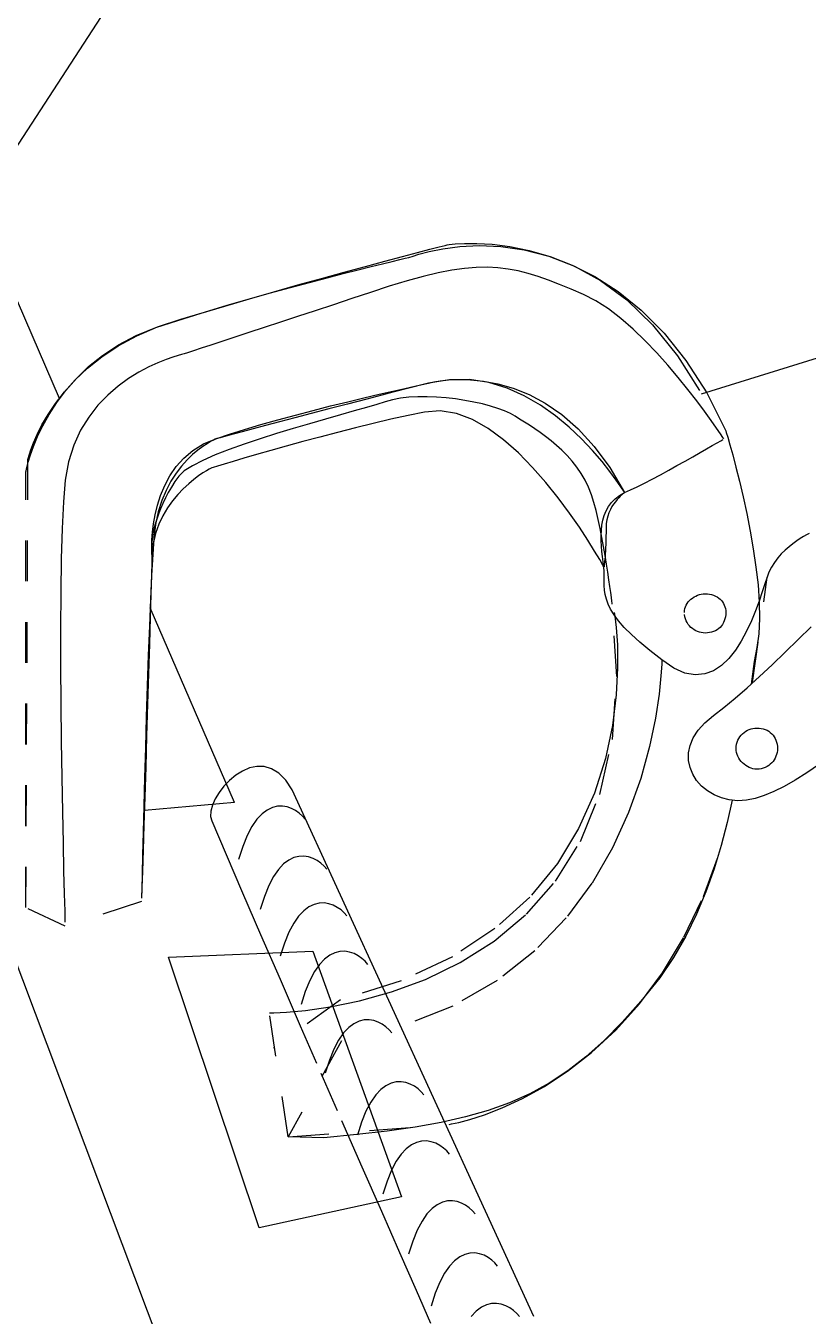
# Model space of a CAD drawing. Header units: inches. Extents: x 2.2 to 47.3, y 3.6 to 44.3.
# Drawn here: x 16.109 to 18.026, y 13.574 to 16.737 of the extents above; entities that cross this region are included whole.
import ezdxf

# ---------------------------------------------------------------- set-up
doc = ezdxf.new("R2010")
doc.units = ezdxf.units.IN
doc.header["$MEASUREMENT"] = 0
doc.linetypes.add('NS Dashed 1', pattern=[0.12, 0.08, -0.04])
for name, color, linetype in [('DIM', 7, 'Continuous'), ('NS Bracing', 6, 'NS Dashed 1'), ('NS Dashed .08', 2, 'NS Dashed 1'), ('NS Filler Plugs & Closures', 6, 'Continuous'), ('NS Panels', 152, 'Continuous'), ('PANEL-S', 11, 'Continuous')]:
    doc.layers.add(name, color=color, linetype=linetype)
doc.styles.add('TEXT1', font='ROMANS.shx', dxfattribs={"width": 0.75, "height": 0.375})
doc.dimstyles.new('DETAIL$7', dxfattribs={"dimscale": 4, "dimtxt": 0.09375, "dimasz": 0.125, "dimexe": 0.0625, "dimexo": 0.125, "dimgap": 0.0625, "dimtad": 1, "dimdec": 4, "dimzin": 3, "dimdsep": 46, "dimlunit": 4, "dimtxsty": 'TEXT1', "dimblk": 'ARCHTICK', "dimcen": 0.0625, "dimclrd": 7, "dimclre": 7, "dimclrt": 2, "dimadec": 0, "dimazin": 0, "dimtfac": 0.59375, "dimtdec": 4, "dimtmove": 0, "dimatfit": 3, "dimfxl": 0, "dimfrac": 2, "dimtolj": 1, "dimtzin": 3, "dimarcsym": 0})

# ---------------------------------------------------------------- blocks, each defined once
blk = doc.blocks.new('_ArchTick')
at = {"color": 0, "linetype": 'ByBlock', "const_width": 0.15}
blk.add_lwpolyline([(-0.5, -0.5), (0.5, 0.5)], dxfattribs=at)

msp = doc.modelspace()

# ---------------------------------------------------------------- linework, layer by layer
at = {"layer": 'NS Bracing', "linetype": 'Continuous'}
for p, q in [((17.76493, 15.83562), (19.64139, 16.418)), ((17.72686, 15.91707), (17.77762, 15.83761)), ((17.75325, 15.8181), (17.73177, 15.8459)), ((17.77224, 15.7926), (17.75325, 15.8181)), ((17.77762, 15.83761), (17.82453, 15.7449)), ((17.78846, 15.77007), (17.77224, 15.7926)), ((17.80157, 15.75132), (17.78846, 15.77007)), ((17.81132, 15.73699), (17.80157, 15.75132)), ((17.80309, 15.71515), (17.81191, 15.72028)), ((17.81737, 15.72789), (17.81132, 15.73699)), ((17.81191, 15.72028), (17.81749, 15.72354)), ((17.81947, 15.72466), (17.81737, 15.72789)), ((17.82453, 15.7449), (17.82574, 15.7408)), ((17.82574, 15.7408), (17.82923, 15.72894)), ((17.82923, 15.72894), (17.83455, 15.71021)), ((17.74351, 15.68098), (17.76126, 15.69106)), ((17.76126, 15.69106), (17.77734, 15.70029)), ((17.77734, 15.70029), (17.79145, 15.70838)), ((17.79145, 15.70838), (17.80309, 15.71515)), ((17.83455, 15.71021), (17.84136, 15.68537)), ((17.72456, 15.67026), (17.74351, 15.68098)), ((17.84136, 15.68537), (17.84925, 15.65532)), ((17.84925, 15.65532), (17.85786, 15.62083)), ((17.85786, 15.62083), (17.8668, 15.58273)), ((17.8668, 15.58273), (17.87575, 15.54185)), ((17.87575, 15.54185), (17.88424, 15.49903)), ((17.88424, 15.49903), (17.89195, 15.45505)), ((17.98901, 15.46783), (17.97942, 15.46033)), ((17.99831, 15.47454), (17.98901, 15.46783)), ((18.00717, 15.4804), (17.99831, 15.47454)), ((18.01533, 15.48538), (18.00717, 15.4804)), ((18.02252, 15.48948), (18.01533, 15.48538)), ((18.02852, 15.49273), (18.02252, 15.48948)), ((17.89195, 15.45505), (17.89849, 15.4108)), ((17.96049, 15.44284), (17.95167, 15.43288)), ((17.96983, 15.45199), (17.96049, 15.44284)), ((17.97942, 15.46033), (17.96983, 15.45199)), ((17.93632, 15.41072), (17.9303, 15.39853)), ((17.94352, 15.4222), (17.93632, 15.41072)), ((17.95167, 15.43288), (17.94352, 15.4222)), ((17.92574, 15.38558), (17.92043, 15.36938)), ((17.9303, 15.39853), (17.92574, 15.38558))]:
    msp.add_line(p, q, dxfattribs=at)
at = {"layer": 'NS Bracing'}
for p, q in [((17.09928, 16.18954), (17.12204, 16.19544)), ((17.12204, 16.19544), (17.13632, 16.19913)), ((17.13124, 16.19084), (17.17252, 16.19622)), ((17.13632, 16.19913), (17.1413, 16.20038)), ((17.1413, 16.20038), (17.14634, 16.20112)), ((17.14634, 16.20112), (17.16089, 16.20264)), ((17.16089, 16.20264), (17.18396, 16.20393)), ((17.17252, 16.19622), (17.22018, 16.19859)), ((17.18396, 16.20393), (17.21461, 16.20397)), ((17.21461, 16.20397), (17.25184, 16.20182)), ((17.22018, 16.19859), (17.27315, 16.1965)), ((17.25184, 16.20182), (17.29475, 16.19642)), ((17.27315, 16.1965), (17.33045, 16.18837)), ((17.29475, 16.19642), (17.34234, 16.1868)), ((16.98888, 16.16037), (17.03184, 16.17181)), ((17.00655, 16.15984), (17.02522, 16.16428)), ((17.02522, 16.16428), (17.03893, 16.16747)), ((17.03184, 16.17181), (17.06894, 16.18157)), ((17.03893, 16.16747), (17.04732, 16.1694)), ((17.04732, 16.1694), (17.05021, 16.17002)), ((17.05021, 16.17002), (17.05576, 16.17209)), ((17.05576, 16.17209), (17.07182, 16.17727)), ((17.06894, 16.18157), (17.09928, 16.18954)), ((17.07182, 16.17727), (17.09731, 16.18404)), ((17.09731, 16.18404), (17.13124, 16.19084)), ((17.33045, 16.18837), (17.39096, 16.17275)), ((17.34234, 16.1868), (17.39371, 16.17193)), ((17.39096, 16.17275), (17.45372, 16.14804)), ((17.39371, 16.17193), (17.44783, 16.15087)), ((16.8335, 16.11815), (16.88888, 16.13334)), ((16.88698, 16.13017), (16.92305, 16.13935)), ((16.88888, 16.13334), (16.94094, 16.1475)), ((16.92305, 16.13935), (16.95518, 16.14736)), ((16.94094, 16.1475), (16.98888, 16.16037)), ((16.95518, 16.14736), (16.98308, 16.15422)), ((16.98308, 16.15422), (17.00655, 16.15984)), ((17.11936, 16.1316), (17.08292, 16.12301)), ((17.1529, 16.13802), (17.11936, 16.1316)), ((17.18388, 16.14242), (17.1529, 16.13802)), ((17.21279, 16.14483), (17.18388, 16.14242)), ((17.23999, 16.14539), (17.21279, 16.14483)), ((17.26591, 16.1441), (17.23999, 16.14539)), ((17.2909, 16.14115), (17.26591, 16.1441)), ((17.31542, 16.13651), (17.2909, 16.14115)), ((17.33987, 16.13035), (17.31542, 16.13651)), ((17.44783, 16.15087), (17.5038, 16.12256)), ((17.45372, 16.14804), (17.51768, 16.11277)), ((16.71651, 16.08532), (16.77578, 16.10208)), ((16.75773, 16.09606), (16.80405, 16.10851)), ((16.77578, 16.10208), (16.8335, 16.11815)), ((16.80405, 16.10851), (16.84721, 16.11991)), ((16.84721, 16.11991), (16.88698, 16.13017)), ((17.04311, 16.11225), (16.9996, 16.09917)), ((17.08292, 16.12301), (17.04311, 16.11225)), ((17.36468, 16.12267), (17.33987, 16.13035)), ((17.39018, 16.11365), (17.36468, 16.12267)), ((17.41686, 16.10327), (17.39018, 16.11365)), ((17.44509, 16.09169), (17.41686, 16.10327)), ((17.5038, 16.12256), (17.56064, 16.08605)), ((17.51768, 16.11277), (17.58182, 16.06541)), ((16.5969, 16.05049), (16.65661, 16.06802)), ((16.60266, 16.05236), (16.65677, 16.06796)), ((16.65661, 16.06802), (16.71651, 16.08532)), ((16.65677, 16.06796), (16.70858, 16.08251)), ((16.70858, 16.08251), (16.75773, 16.09606)), ((16.90808, 16.06876), (16.86266, 16.05371)), ((16.95387, 16.08398), (16.90808, 16.06876)), ((16.9996, 16.09917), (16.95387, 16.08398)), ((17.47532, 16.07892), (17.44509, 16.09169)), ((17.50585, 16.0633), (17.47532, 16.07892)), ((17.56064, 16.08605), (17.61741, 16.04027)), ((16.53828, 16.03284), (16.5969, 16.05049)), ((16.54644, 16.03576), (16.60266, 16.05236)), ((16.81802, 16.03893), (16.77454, 16.02459)), ((16.86266, 16.05371), (16.81802, 16.03893)), ((17.53659, 16.04337), (17.50585, 16.0633)), ((17.56719, 16.01996), (17.53659, 16.04337)), ((17.58182, 16.06541), (17.64506, 16.00446)), ((17.61741, 16.04027), (17.67311, 15.9843)), ((16.42772, 15.99795), (16.48157, 16.01526)), ((16.43166, 15.99934), (16.48845, 16.01819)), ((16.48157, 16.01526), (16.53828, 16.03284)), ((16.48845, 16.01819), (16.54644, 16.03576)), ((16.73271, 16.01078), (16.69286, 15.99765)), ((16.77454, 16.02459), (16.73271, 16.01078)), ((17.5974, 15.9937), (17.56719, 16.01996)), ((17.64506, 16.00446), (17.70647, 15.92835)), ((16.33545, 15.95264), (16.38079, 15.97726)), ((16.33552, 15.95515), (16.37908, 15.97814)), ((16.37908, 15.97814), (16.42772, 15.99795)), ((16.38079, 15.97726), (16.43166, 15.99934)), ((16.62087, 15.97398), (16.58956, 15.96368)), ((16.65546, 15.98532), (16.62087, 15.97398)), ((16.69286, 15.99765), (16.65546, 15.98532)), ((17.62687, 15.96539), (17.5974, 15.9937)), ((17.67311, 15.9843), (17.72686, 15.91707)), ((16.29539, 15.926), (16.33545, 15.95264)), ((16.29677, 15.92958), (16.33552, 15.95515)), ((16.53842, 15.94688), (16.51935, 15.94066)), ((16.56193, 15.95461), (16.53842, 15.94688)), ((16.58956, 15.96368), (16.56193, 15.95461)), ((17.65537, 15.93572), (17.62687, 15.96539)), ((16.26027, 15.89803), (16.29539, 15.926)), ((16.26258, 15.90205), (16.29677, 15.92958)), ((16.43268, 15.91155), (16.4102, 15.90121)), ((16.45268, 15.91952), (16.43268, 15.91155)), ((16.46946, 15.92538), (16.45268, 15.91952)), ((16.48233, 15.92929), (16.46946, 15.92538)), ((16.49058, 15.9315), (16.48233, 15.92929)), ((16.49351, 15.93216), (16.49058, 15.9315)), ((16.49649, 15.93315), (16.49351, 15.93216)), ((16.50526, 15.93602), (16.49649, 15.93315)), ((16.51935, 15.94066), (16.50526, 15.93602)), ((17.68252, 15.90541), (17.65537, 15.93572)), ((17.70647, 15.92835), (17.76493, 15.83562)), ((16.2298, 15.86929), (16.26027, 15.89803)), ((16.23261, 15.87322), (16.26258, 15.90205)), ((16.38593, 15.88834), (16.36065, 15.8727)), ((16.4102, 15.90121), (16.38593, 15.88834)), ((17.70813, 15.87523), (17.68252, 15.90541)), ((16.20368, 15.8404), (16.2298, 15.86929)), ((16.20669, 15.84363), (16.23261, 15.87322)), ((16.33494, 15.85413), (16.30962, 15.83233)), ((16.36065, 15.8727), (16.33494, 15.85413)), ((17.04399, 15.84811), (16.9934, 15.83512)), ((17.00844, 15.84187), (17.03777, 15.84851)), ((17.03777, 15.84851), (17.06192, 15.85393)), ((17.09576, 15.8613), (17.04399, 15.84811)), ((17.06192, 15.85393), (17.08019, 15.85793)), ((17.08019, 15.85793), (17.09171, 15.86046)), ((17.09171, 15.86046), (17.09576, 15.8613)), ((17.147, 15.86999), (17.09576, 15.8613)), ((17.09576, 15.8613), (17.09908, 15.8622)), ((17.09908, 15.8622), (17.10873, 15.86433)), ((17.10873, 15.86433), (17.12405, 15.86694)), ((17.12405, 15.86694), (17.14453, 15.86923)), ((17.14453, 15.86923), (17.16952, 15.87049)), ((17.1963, 15.87015), (17.147, 15.86999)), ((17.16952, 15.87049), (17.19847, 15.86987)), ((17.24344, 15.86292), (17.1963, 15.87015)), ((17.19847, 15.86987), (17.23079, 15.86666)), ((17.23079, 15.86666), (17.26591, 15.86005)), ((17.28829, 15.84931), (17.24344, 15.86292)), ((17.26591, 15.86005), (17.30319, 15.84935)), ((17.33057, 15.83052), (17.28829, 15.84931)), ((17.30319, 15.84935), (17.34211, 15.83367)), ((17.73177, 15.8459), (17.70813, 15.87523)), ((16.18162, 15.81197), (16.20368, 15.8404)), ((16.18449, 15.81396), (16.20669, 15.84363)), ((16.30962, 15.83233), (16.28535, 15.80719)), ((16.85582, 15.80551), (16.89774, 15.81578)), ((16.94425, 15.82243), (16.89685, 15.81008)), ((16.89774, 15.81578), (16.93765, 15.82538)), ((16.93765, 15.82538), (16.97483, 15.83413)), ((16.9934, 15.83512), (16.94425, 15.82243)), ((16.98948, 15.81576), (16.96937, 15.80944)), ((16.97483, 15.83413), (17.00844, 15.84187)), ((17.00743, 15.82078), (16.98948, 15.81576)), ((17.02703, 15.82442), (17.00743, 15.82078)), ((17.04793, 15.82683), (17.02703, 15.82442)), ((17.06989, 15.82803), (17.04793, 15.82683)), ((17.09255, 15.82817), (17.06989, 15.82803)), ((17.11568, 15.82725), (17.09255, 15.82817)), ((17.13897, 15.82542), (17.11568, 15.82725)), ((17.16216, 15.82273), (17.13897, 15.82542)), ((17.1849, 15.8193), (17.16216, 15.82273)), ((17.20695, 15.81514), (17.1849, 15.8193)), ((17.228, 15.8104), (17.20695, 15.81514)), ((17.37016, 15.80761), (17.33057, 15.83052)), ((17.34211, 15.83367), (17.38202, 15.81231)), ((16.14835, 15.75895), (16.16325, 15.78463)), ((16.15024, 15.75675), (16.1658, 15.78477)), ((16.16325, 15.78463), (16.18162, 15.81197)), ((16.1658, 15.78477), (16.18449, 15.81396)), ((16.28535, 15.80719), (16.2629, 15.77844)), ((16.72637, 15.77164), (16.76935, 15.78329)), ((16.80846, 15.78694), (16.76811, 15.77632)), ((16.76935, 15.78329), (16.81278, 15.79462)), ((16.85146, 15.79824), (16.80846, 15.78694)), ((16.81278, 15.79462), (16.85582, 15.80551)), ((16.87977, 15.78375), (16.84289, 15.77333)), ((16.89685, 15.81008), (16.85146, 15.79824)), ((16.91368, 15.79334), (16.87977, 15.78375)), ((16.94383, 15.80193), (16.91368, 15.79334)), ((16.96937, 15.80944), (16.94383, 15.80193)), ((17.08563, 15.79045), (17.04556, 15.78226)), ((17.12472, 15.79371), (17.08563, 15.79045)), ((17.1641, 15.78724), (17.12472, 15.79371)), ((17.20327, 15.77236), (17.1641, 15.78724)), ((17.2478, 15.8051), (17.228, 15.8104)), ((17.26599, 15.7994), (17.2478, 15.8051)), ((17.28233, 15.7933), (17.26599, 15.7994)), ((17.29652, 15.78694), (17.28233, 15.7933)), ((17.30831, 15.78033), (17.29652, 15.78694)), ((17.40686, 15.78166), (17.37016, 15.80761)), ((17.38202, 15.81231), (17.4224, 15.78445)), ((17.4224, 15.78445), (17.46259, 15.74941)), ((16.13655, 15.73555), (16.14835, 15.75895)), ((16.13767, 15.73044), (16.15024, 15.75675)), ((16.2629, 15.77844), (16.24289, 15.74592)), ((16.6448, 15.74797), (16.68457, 15.75985)), ((16.69656, 15.75737), (16.66599, 15.74922)), ((16.68457, 15.75985), (16.72637, 15.77164)), ((16.73073, 15.76642), (16.69656, 15.75737)), ((16.76811, 15.77632), (16.73073, 15.76642)), ((16.80395, 15.76213), (16.76374, 15.75032)), ((16.84289, 15.77333), (16.80395, 15.76213)), ((16.91663, 15.75203), (16.87274, 15.74086)), ((16.96043, 15.76283), (16.91663, 15.75203)), ((17.00362, 15.77298), (16.96043, 15.76283)), ((17.04556, 15.78226), (17.00362, 15.77298)), ((17.24194, 15.75038), (17.20327, 15.77236)), ((17.31917, 15.77346), (17.30831, 15.78033)), ((17.33085, 15.76606), (17.31917, 15.77346)), ((17.34318, 15.75813), (17.33085, 15.76606)), ((17.35605, 15.74958), (17.34318, 15.75813)), ((17.44051, 15.75377), (17.40686, 15.78166)), ((17.47084, 15.72509), (17.44051, 15.75377)), ((16.12761, 15.71503), (16.13655, 15.73555)), ((16.12775, 15.70651), (16.13767, 15.73044)), ((16.24289, 15.74592), (16.22613, 15.70937)), ((16.54433, 15.71233), (16.57448, 15.72466)), ((16.56857, 15.72193), (16.56173, 15.71832)), ((16.57293, 15.72402), (16.56857, 15.72193)), ((16.57448, 15.72466), (16.57293, 15.72402)), ((16.57448, 15.72466), (16.60781, 15.73621)), ((16.57725, 15.72543), (16.57448, 15.72466)), ((16.58544, 15.72764), (16.57725, 15.72543)), ((16.59871, 15.73123), (16.58544, 15.72764)), ((16.61678, 15.73606), (16.59871, 15.73123)), ((16.60781, 15.73621), (16.6448, 15.74797)), ((16.63928, 15.74211), (16.61678, 15.73606)), ((16.66599, 15.74922), (16.63928, 15.74211)), ((16.68289, 15.72522), (16.64392, 15.71214)), ((16.72314, 15.73795), (16.68289, 15.72522)), ((16.76374, 15.75032), (16.72314, 15.73795)), ((16.82948, 15.72944), (16.7874, 15.7181)), ((16.87274, 15.74086), (16.82948, 15.72944)), ((17.27966, 15.72264), (17.24194, 15.75038)), ((17.3161, 15.69041), (17.27966, 15.72264)), ((17.36924, 15.74046), (17.35605, 15.74958)), ((17.38265, 15.73064), (17.36924, 15.74046)), ((17.39612, 15.72011), (17.38265, 15.73064)), ((17.40953, 15.70886), (17.39612, 15.72011)), ((17.46259, 15.74941), (17.50208, 15.70633)), ((17.49778, 15.69664), (17.47084, 15.72509)), ((16.11693, 15.68513), (16.12115, 15.69804)), ((16.12024, 15.68553), (16.12775, 15.70651)), ((16.12115, 15.69804), (16.12761, 15.71503)), ((16.22613, 15.70937), (16.21324, 15.66863)), ((16.49608, 15.67786), (16.51831, 15.69653)), ((16.53041, 15.6972), (16.5176, 15.68638)), ((16.51831, 15.69653), (16.54433, 15.71233)), ((16.5423, 15.70609), (16.53041, 15.6972)), ((16.55288, 15.71306), (16.5423, 15.70609)), ((16.56173, 15.71832), (16.55288, 15.71306)), ((16.60704, 15.69889), (16.57313, 15.68553)), ((16.64392, 15.71214), (16.60704, 15.69889)), ((16.70933, 15.69634), (16.67456, 15.6864)), ((16.74717, 15.70697), (16.70933, 15.69634)), ((16.7874, 15.7181), (16.74717, 15.70697)), ((17.35085, 15.65502), (17.3161, 15.69041)), ((17.42264, 15.69686), (17.40953, 15.70886)), ((17.43541, 15.68403), (17.42264, 15.69686)), ((17.52105, 15.66959), (17.49778, 15.69664)), ((17.50208, 15.70633), (17.54024, 15.65448)), ((16.10888, 14.57583), (16.11394, 15.67405)), ((16.11135, 15.65498), (16.11484, 15.66817)), ((16.11394, 15.67405), (16.11462, 15.67694)), ((16.11462, 15.67694), (16.11693, 15.68513)), ((16.11484, 15.66817), (16.12024, 15.68553)), ((16.21324, 15.66863), (16.20504, 15.62344)), ((16.46181, 15.6343), (16.47735, 15.65691)), ((16.49066, 15.65833), (16.47733, 15.64092)), ((16.47735, 15.65691), (16.49608, 15.67786)), ((16.50425, 15.67343), (16.49066, 15.65833)), ((16.51735, 15.65906), (16.49721, 15.64615)), ((16.5176, 15.68638), (16.50425, 15.67343)), ((16.54292, 15.67225), (16.51735, 15.65906)), ((16.57313, 15.68553), (16.54292, 15.67225)), ((16.57823, 15.65803), (16.56793, 15.6549)), ((16.59466, 15.66299), (16.57823, 15.65803)), ((16.61662, 15.66948), (16.59466, 15.66299)), ((16.64342, 15.67737), (16.61662, 15.66948)), ((16.67456, 15.6864), (16.64342, 15.67737)), ((17.44763, 15.67036), (17.43541, 15.68403)), ((17.45918, 15.6558), (17.44763, 15.67036)), ((17.54056, 15.64496), (17.52105, 15.66959)), ((17.68451, 15.64807), (17.70474, 15.65925)), ((17.70474, 15.65925), (17.72456, 15.67026)), ((16.10888, 15.64368), (16.10944, 15.64663)), ((16.10888, 14.57583), (16.10888, 15.64368)), ((16.10944, 15.64663), (16.11135, 15.65498)), ((16.44919, 15.61055), (16.46181, 15.6343)), ((16.47733, 15.64092), (16.46453, 15.62109)), ((16.48339, 15.63356), (16.47422, 15.62025)), ((16.49721, 15.64615), (16.48339, 15.63356)), ((16.52056, 15.62527), (16.50789, 15.61479)), ((16.53232, 15.63412), (16.52056, 15.62527)), ((16.54284, 15.64125), (16.53232, 15.63412)), ((16.55165, 15.64679), (16.54284, 15.64125)), ((16.55844, 15.65072), (16.55165, 15.64679)), ((16.56281, 15.65305), (16.55844, 15.65072)), ((16.56436, 15.65381), (16.56281, 15.65305)), ((16.56793, 15.6549), (16.56436, 15.65381)), ((17.38359, 15.61776), (17.35085, 15.65502)), ((17.46986, 15.64033), (17.45918, 15.6558)), ((17.4796, 15.6239), (17.46986, 15.64033)), ((17.54024, 15.65448), (17.57654, 15.59308)), ((17.556, 15.62392), (17.54056, 15.64496)), ((17.62524, 15.61653), (17.64436, 15.62647)), ((17.64436, 15.62647), (17.66425, 15.63709)), ((17.66425, 15.63709), (17.68451, 15.64807)), ((16.20504, 15.62344), (16.20083, 15.57032)), ((16.43917, 15.5863), (16.44919, 15.61055)), ((16.45276, 15.59871), (16.44226, 15.57371)), ((16.45804, 15.59345), (16.45103, 15.58004)), ((16.46453, 15.62109), (16.45276, 15.59871)), ((16.46579, 15.60684), (16.45804, 15.59345)), ((16.47422, 15.62025), (16.46579, 15.60684)), ((16.49476, 15.60258), (16.48145, 15.58869)), ((16.50789, 15.61479), (16.49476, 15.60258)), ((17.41383, 15.58), (17.38359, 15.61776)), ((17.48821, 15.60648), (17.4796, 15.6239)), ((17.49557, 15.58801), (17.48821, 15.60648)), ((17.56728, 15.60752), (17.556, 15.62392)), ((17.57419, 15.59688), (17.56728, 15.60752)), ((17.57654, 15.59308), (17.57419, 15.59688)), ((17.57654, 15.59308), (17.59092, 15.59957)), ((17.59092, 15.59957), (17.60731, 15.60746)), ((17.60731, 15.60746), (17.62524, 15.61653)), ((16.20083, 15.57032), (16.19774, 15.50528)), ((16.42578, 15.53858), (16.4315, 15.56209)), ((16.4315, 15.56209), (16.43917, 15.5863)), ((16.44226, 15.57371), (16.43351, 15.54595)), ((16.44465, 15.56677), (16.43897, 15.55363)), ((16.45103, 15.58004), (16.44465, 15.56677)), ((16.46844, 15.57303), (16.45607, 15.55563)), ((16.48145, 15.58869), (16.46844, 15.57303)), ((17.44131, 15.543), (17.41383, 15.58)), ((17.5011, 15.56918), (17.49557, 15.58801)), ((17.50642, 15.5489), (17.5011, 15.56918)), ((17.53731, 15.55894), (17.54466, 15.56879)), ((17.54466, 15.56879), (17.55359, 15.57781)), ((17.54948, 15.56518), (17.54538, 15.55874)), ((17.55375, 15.57094), (17.54948, 15.56518)), ((17.55359, 15.57781), (17.56415, 15.58594)), ((17.55797, 15.5761), (17.55375, 15.57094)), ((17.56211, 15.58056), (17.55797, 15.5761)), ((17.56594, 15.58437), (17.56211, 15.58056)), ((17.56415, 15.58594), (17.57654, 15.59308)), ((17.56941, 15.58748), (17.56594, 15.58437)), ((17.5723, 15.58995), (17.56941, 15.58748)), ((17.57457, 15.59168), (17.5723, 15.58995)), ((17.57602, 15.59276), (17.57457, 15.59168)), ((17.57654, 15.59308), (17.57602, 15.59276)), ((16.42181, 15.51629), (16.42578, 15.53858)), ((16.43351, 15.54595), (16.42684, 15.51535)), ((16.43395, 15.54065), (16.42961, 15.52792)), ((16.43897, 15.55363), (16.43395, 15.54065)), ((16.44477, 15.53641), (16.43485, 15.51541)), ((16.45607, 15.55563), (16.44477, 15.53641)), ((17.46558, 15.50811), (17.44131, 15.543)), ((17.51147, 15.5276), (17.50642, 15.5489)), ((17.52322, 15.52555), (17.52671, 15.53724)), ((17.52671, 15.53724), (17.53133, 15.54842)), ((17.53133, 15.54842), (17.53731, 15.55894)), ((17.53516, 15.53567), (17.53293, 15.52675)), ((17.53808, 15.54398), (17.53516, 15.53567)), ((17.54152, 15.55169), (17.53808, 15.54398)), ((17.54538, 15.55874), (17.54152, 15.55169)), ((16.19774, 15.50528), (16.19561, 15.43051)), ((16.41927, 15.49582), (16.42181, 15.51629)), ((16.42281, 15.50345), (16.42038, 15.4918)), ((16.42684, 15.51535), (16.42265, 15.48174)), ((16.42588, 15.51553), (16.42281, 15.50345)), ((16.42961, 15.52792), (16.42588, 15.51553)), ((16.43485, 15.51541), (16.42678, 15.49256)), ((17.4863, 15.47661), (17.46558, 15.50811)), ((17.51627, 15.50556), (17.51147, 15.5276)), ((17.52073, 15.48325), (17.51627, 15.50556)), ((17.5188, 15.48815), (17.51941, 15.5009)), ((17.51941, 15.5009), (17.52087, 15.51338)), ((17.52087, 15.51338), (17.52322, 15.52555)), ((17.53099, 15.50704), (17.53093, 15.49598)), ((17.53147, 15.5172), (17.53099, 15.50704)), ((17.53293, 15.52675), (17.53147, 15.5172)), ((16.41741, 15.46986), (16.41688, 15.45969)), ((16.4173, 15.46267), (16.41789, 15.47773)), ((16.41861, 15.48056), (16.41741, 15.46986)), ((16.42088, 15.46785), (16.41759, 15.44125)), ((16.41789, 15.47773), (16.41927, 15.49582)), ((16.42038, 15.4918), (16.41861, 15.48056)), ((16.42265, 15.48174), (16.41979, 15.44174)), ((16.42678, 15.49256), (16.42088, 15.46785)), ((17.50304, 15.44986), (17.4863, 15.47661)), ((17.5189, 15.47522), (17.5188, 15.48815)), ((17.5196, 15.46215), (17.5189, 15.47522)), ((17.52492, 15.46091), (17.52073, 15.48325)), ((17.53051, 15.47566), (17.53019, 15.46641)), ((17.53078, 15.48548), (17.53051, 15.47566)), ((17.53093, 15.49598), (17.53078, 15.48548)), ((16.41688, 15.45969), (16.41694, 15.45016)), ((16.41694, 15.45016), (16.41759, 15.44125)), ((16.41979, 15.44174), (16.41696, 15.39118)), ((16.41725, 15.45117), (16.4173, 15.46267)), ((16.41745, 15.44384), (16.41725, 15.45117)), ((16.41759, 15.44125), (16.4173, 15.42339)), ((16.41759, 15.44125), (16.41745, 15.44384)), ((17.51551, 15.42907), (17.50304, 15.44986)), ((17.52073, 15.44914), (17.5196, 15.46215)), ((17.52226, 15.43617), (17.52073, 15.44914)), ((17.52404, 15.42341), (17.52226, 15.43617)), ((17.52874, 15.43902), (17.52492, 15.46091)), ((17.52844, 15.43621), (17.52796, 15.43041)), ((17.5289, 15.44274), (17.52844, 15.43621)), ((17.53225, 15.41786), (17.52874, 15.43902)), ((17.52938, 15.44995), (17.5289, 15.44274)), ((17.5298, 15.45786), (17.52938, 15.44995)), ((17.53019, 15.46641), (17.5298, 15.45786)), ((16.19561, 15.43051), (16.19434, 15.34802)), ((16.4173, 15.42339), (16.4165, 15.3902)), ((17.52324, 15.41567), (17.51551, 15.42907)), ((17.52593, 15.41088), (17.52324, 15.41567)), ((17.52593, 15.41088), (17.52404, 15.42341)), ((17.52649, 15.39891), (17.52593, 15.41088)), ((17.52611, 15.41254), (17.52595, 15.4113)), ((17.52635, 15.41459), (17.52611, 15.41254)), ((17.52669, 15.4174), (17.52635, 15.41459)), ((17.52707, 15.421), (17.52669, 15.4174)), ((17.52751, 15.42533), (17.52707, 15.421)), ((17.52796, 15.43041), (17.52751, 15.42533)), ((17.53536, 15.39787), (17.53225, 15.41786)), ((17.89849, 15.4108), (17.90351, 15.36701)), ((16.41696, 15.39118), (16.41417, 15.33192)), ((16.4165, 15.3902), (16.41522, 15.34401)), ((17.52661, 15.38741), (17.52649, 15.39891)), ((17.52655, 15.37631), (17.52661, 15.38741)), ((17.52671, 15.36535), (17.52655, 15.37631)), ((17.53814, 15.37934), (17.53536, 15.39787)), ((17.54052, 15.36268), (17.53814, 15.37934)), ((17.89032, 15.12747), (17.92574, 15.38558)), ((16.19434, 15.34802), (16.19378, 15.26005)), ((16.41522, 15.34401), (16.41363, 15.28707)), ((17.52736, 15.35443), (17.52671, 15.36535)), ((17.52892, 15.34329), (17.52736, 15.35443)), ((17.53167, 15.33182), (17.52892, 15.34329)), ((17.54253, 15.3482), (17.54052, 15.36268)), ((17.54408, 15.33633), (17.54253, 15.3482)), ((17.75093, 15.33965), (17.75531, 15.34154)), ((17.75531, 15.34154), (17.75981, 15.3431)), ((17.75981, 15.3431), (17.76445, 15.34419)), ((17.76445, 15.34419), (17.76915, 15.34489)), ((17.76915, 15.34489), (17.77392, 15.34509)), ((17.77392, 15.34509), (17.77945, 15.34489)), ((17.77945, 15.34489), (17.78477, 15.34419)), ((17.78477, 15.34419), (17.78982, 15.3431)), ((17.78982, 15.3431), (17.79462, 15.34154)), ((17.79462, 15.34154), (17.79908, 15.33965)), ((17.90351, 15.36701), (17.90655, 15.32459)), ((17.91401, 15.34971), (17.90636, 15.32747)), ((17.92043, 15.36938), (17.91401, 15.34971)), ((16.41417, 15.33192), (16.41148, 15.26571)), ((17.53603, 15.31979), (17.53167, 15.33182)), ((17.54223, 15.30709), (17.53603, 15.31979)), ((17.54524, 15.32738), (17.54408, 15.33633)), ((17.54594, 15.32176), (17.54524, 15.32738)), ((17.54618, 15.31979), (17.54594, 15.32176)), ((17.55755, 15.14259), (17.54618, 15.31979)), ((17.72357, 15.30424), (17.72442, 15.30879)), ((17.72442, 15.30879), (17.72578, 15.31317)), ((17.72578, 15.31317), (17.72763, 15.31735)), ((17.72763, 15.31735), (17.7299, 15.32136)), ((17.7299, 15.32136), (17.73261, 15.32511)), ((17.73261, 15.32511), (17.73568, 15.32861)), ((17.73568, 15.32861), (17.73911, 15.33182)), ((17.73911, 15.33182), (17.74279, 15.33477)), ((17.74279, 15.33477), (17.74676, 15.33738)), ((17.74676, 15.33738), (17.75093, 15.33965)), ((17.79908, 15.33965), (17.80327, 15.33738)), ((17.80327, 15.33738), (17.80709, 15.33477)), ((17.80709, 15.33477), (17.8106, 15.33182)), ((17.8106, 15.33182), (17.81371, 15.32861)), ((17.81371, 15.32861), (17.81649, 15.32511)), ((17.81649, 15.32511), (17.81887, 15.32136)), ((17.81887, 15.32136), (17.82088, 15.31735)), ((17.82088, 15.31735), (17.82243, 15.31317)), ((17.82243, 15.31317), (17.82359, 15.30879)), ((17.82359, 15.30879), (17.82429, 15.30424)), ((17.90636, 15.32747), (17.89749, 15.30343)), ((17.90655, 15.32459), (17.90733, 15.28432)), ((16.41363, 15.28707), (16.41168, 15.22168)), ((17.5507, 15.29348), (17.54223, 15.30709)), ((17.56174, 15.2788), (17.5507, 15.29348)), ((17.55124, 15.29954), (17.55267, 15.28992)), ((17.55267, 15.28992), (17.5558, 15.26256)), ((17.57572, 15.26286), (17.56174, 15.2788)), ((17.72331, 15.29954), (17.72357, 15.30424)), ((17.72442, 15.28868), (17.72357, 15.294)), ((17.72578, 15.28364), (17.72442, 15.28868)), ((17.72763, 15.27884), (17.72578, 15.28364)), ((17.7299, 15.27437), (17.72763, 15.27884)), ((17.82088, 15.27884), (17.81887, 15.27437)), ((17.82243, 15.28364), (17.82088, 15.27884)), ((17.82359, 15.28868), (17.82243, 15.28364)), ((17.82429, 15.294), (17.82359, 15.28868)), ((17.82429, 15.30424), (17.82453, 15.29954)), ((17.82453, 15.29954), (17.82429, 15.294)), ((17.88725, 15.27852), (17.87563, 15.25349)), ((17.89749, 15.30343), (17.88725, 15.27852)), ((17.90733, 15.28432), (17.9054, 15.24702)), ((16.19378, 15.26005), (16.19388, 15.1686)), ((16.41148, 15.26571), (16.40884, 15.19444)), ((17.5558, 15.26256), (17.55865, 15.21982)), ((17.59294, 15.24555), (17.57572, 15.26286)), ((17.61378, 15.22657), (17.59294, 15.24555)), ((17.73261, 15.27019), (17.7299, 15.27437)), ((17.73568, 15.26637), (17.73261, 15.27019)), ((17.73911, 15.26286), (17.73568, 15.26637)), ((17.74279, 15.25975), (17.73911, 15.26286)), ((17.74676, 15.25696), (17.74279, 15.25975)), ((17.75093, 15.25459), (17.74676, 15.25696)), ((17.75531, 15.25258), (17.75093, 15.25459)), ((17.75981, 15.25102), (17.75531, 15.25258)), ((17.76445, 15.24987), (17.75981, 15.25102)), ((17.76915, 15.24917), (17.76445, 15.24987)), ((17.77392, 15.24893), (17.76915, 15.24917)), ((17.77945, 15.24917), (17.77392, 15.24893)), ((17.78477, 15.24987), (17.77945, 15.24917)), ((17.78982, 15.25102), (17.78477, 15.24987)), ((17.79462, 15.25258), (17.78982, 15.25102)), ((17.79908, 15.25459), (17.79462, 15.25258)), ((17.80327, 15.25696), (17.79908, 15.25459)), ((17.80709, 15.25975), (17.80327, 15.25696)), ((17.8106, 15.26286), (17.80709, 15.25975)), ((17.81371, 15.26637), (17.8106, 15.26286)), ((17.81649, 15.27019), (17.81371, 15.26637)), ((17.81887, 15.27437), (17.81649, 15.27019)), ((17.87563, 15.25349), (17.86252, 15.22925)), ((17.9054, 15.24702), (17.90044, 15.21351)), ((18.00213, 15.23279), (18.03392, 15.26412)), ((16.41168, 15.22168), (16.40954, 15.15002)), ((17.55865, 15.21982), (17.55936, 15.16395)), ((17.63855, 15.20585), (17.61378, 15.22657)), ((17.86252, 15.22925), (17.84792, 15.20655)), ((17.97017, 15.20167), (18.00213, 15.23279)), ((16.40884, 15.19444), (16.40635, 15.11986)), ((17.66764, 15.18314), (17.63855, 15.20585)), ((17.66764, 15.18314), (17.66734, 15.17292)), ((17.69693, 15.16292), (17.66764, 15.18314)), ((17.83166, 15.18635), (17.81377, 15.16939)), ((17.84792, 15.20655), (17.83166, 15.18635)), ((17.90044, 15.21351), (17.894, 15.17892)), ((17.9384, 15.17126), (17.97017, 15.20167)), ((16.19388, 15.1686), (16.19449, 15.07585)), ((17.55936, 15.16395), (17.556, 15.09734)), ((17.66734, 15.17292), (17.66556, 15.14393)), ((17.72416, 15.15096), (17.69693, 15.16292)), ((17.74941, 15.1465), (17.72416, 15.15096)), ((17.79414, 15.15654), (17.77272, 15.14861)), ((17.81377, 15.16939), (17.79414, 15.15654)), ((17.894, 15.17892), (17.88654, 15.12322)), ((17.90714, 15.14204), (17.9384, 15.17126)), ((16.40635, 15.11986), (16.40396, 15.0438)), ((16.40954, 15.15002), (16.40725, 15.07443)), ((17.54637, 14.9876), (17.55755, 15.14259)), ((17.66556, 15.14393), (17.6609, 15.09882)), ((17.77272, 15.14861), (17.74941, 15.1465)), ((17.87671, 15.1145), (17.90714, 15.14204)), ((17.556, 15.09734), (17.54667, 15.02229)), ((17.6609, 15.09882), (17.65204, 15.04018)), ((17.81986, 15.06626), (17.84752, 15.08907)), ((17.84752, 15.08907), (17.87671, 15.1145)), ((16.19449, 15.07585), (16.19553, 14.98387)), ((16.40725, 15.07443), (16.40492, 14.99716)), ((17.79416, 15.0465), (17.81986, 15.06626)), ((16.40396, 15.0438), (16.40177, 14.96805)), ((17.65204, 15.04018), (17.63753, 14.97064)), ((17.7565, 15.01081), (17.77292, 15.02902)), ((17.77292, 15.02902), (17.79416, 15.0465)), ((16.40492, 14.99716), (16.40253, 14.92051)), ((17.54667, 15.02229), (17.52948, 14.94111)), ((17.73703, 14.97351), (17.74462, 14.99224)), ((17.74462, 14.99224), (17.7565, 15.01081)), ((17.85642, 14.99077), (17.85913, 14.99491)), ((17.85913, 14.99491), (17.8622, 14.99876)), ((17.8622, 14.99876), (17.86563, 15.00222)), ((17.86563, 15.00222), (17.86932, 15.00539)), ((17.86932, 15.00539), (17.87328, 15.00816)), ((17.87328, 15.00816), (17.87745, 15.01055)), ((17.87745, 15.01055), (17.88183, 15.0125)), ((17.88183, 15.0125), (17.88633, 15.0141)), ((17.88633, 15.0141), (17.89098, 15.01524)), ((17.89098, 15.01524), (17.89568, 15.01593)), ((17.89568, 15.01593), (17.90044, 15.01613)), ((17.90044, 15.01613), (17.90598, 15.01593)), ((17.90598, 15.01593), (17.9113, 15.01524)), ((17.9113, 15.01524), (17.91634, 15.0141)), ((17.91634, 15.0141), (17.92114, 15.0125)), ((17.92114, 15.0125), (17.9256, 15.01055)), ((17.9256, 15.01055), (17.92979, 15.00816)), ((17.92979, 15.00816), (17.93361, 15.00539)), ((17.93361, 15.00539), (17.93712, 15.00222)), ((17.93712, 15.00222), (17.94023, 14.99876)), ((17.94023, 14.99876), (17.94302, 14.99491)), ((17.94302, 14.99491), (17.94539, 14.99077)), ((16.19553, 14.98387), (16.19681, 14.89485)), ((16.40177, 14.96805), (16.3997, 14.89447)), ((17.51559, 14.85336), (17.54637, 14.9876)), ((17.63753, 14.97064), (17.61609, 14.8928)), ((17.73337, 14.95496), (17.73703, 14.97351)), ((17.85009, 14.97112), (17.85094, 14.97644)), ((17.85011, 14.96075), (17.85009, 14.97112)), ((17.85094, 14.95612), (17.85009, 14.96082)), ((17.85094, 14.97644), (17.8523, 14.9815)), ((17.8523, 14.9815), (17.85415, 14.98626)), ((17.85415, 14.98626), (17.85642, 14.99077)), ((17.94539, 14.99077), (17.9474, 14.98626)), ((17.9474, 14.98626), (17.94895, 14.9815)), ((17.94895, 14.9815), (17.95011, 14.97644)), ((17.95011, 14.97644), (17.95081, 14.97112)), ((17.95081, 14.96082), (17.95011, 14.95612)), ((17.95081, 14.97112), (17.95105, 14.96552)), ((17.95105, 14.96552), (17.95081, 14.96082)), ((17.52948, 14.94111), (17.50252, 14.8561)), ((17.73345, 14.93683), (17.73337, 14.95496)), ((17.73692, 14.9194), (17.73345, 14.93683)), ((17.8523, 14.95149), (17.85094, 14.95612)), ((17.85415, 14.94695), (17.8523, 14.95149)), ((17.85642, 14.94259), (17.85415, 14.94695)), ((17.85913, 14.93841), (17.85642, 14.94259)), ((17.8622, 14.93446), (17.85913, 14.93841)), ((17.86563, 14.93073), (17.8622, 14.93446)), ((17.86932, 14.92734), (17.86563, 14.93073)), ((17.93712, 14.93073), (17.93361, 14.92734)), ((17.94023, 14.93446), (17.93712, 14.93073)), ((17.94302, 14.93841), (17.94023, 14.93446)), ((17.94539, 14.94259), (17.94302, 14.93841)), ((17.9474, 14.94695), (17.94539, 14.94259)), ((17.94895, 14.95149), (17.9474, 14.94695)), ((17.95011, 14.95612), (17.94895, 14.95149)), ((16.40253, 14.92051), (16.40024, 14.84671)), ((17.74353, 14.9029), (17.73692, 14.9194)), ((17.75295, 14.8877), (17.74353, 14.9029)), ((17.87328, 14.92428), (17.86932, 14.92734)), ((17.87745, 14.92159), (17.87328, 14.92428)), ((17.88183, 14.91928), (17.87745, 14.92159)), ((17.88633, 14.91744), (17.88183, 14.91928)), ((17.89098, 14.91607), (17.88633, 14.91744)), ((17.89568, 14.91521), (17.89098, 14.91607)), ((17.90044, 14.91491), (17.89568, 14.91521)), ((17.90598, 14.91521), (17.90044, 14.91491)), ((17.9113, 14.91607), (17.90598, 14.91521)), ((17.91634, 14.91744), (17.9113, 14.91607)), ((17.92114, 14.91928), (17.91634, 14.91744)), ((17.9256, 14.92159), (17.92114, 14.91928)), ((17.92979, 14.92428), (17.9256, 14.92159)), ((17.93361, 14.92734), (17.92979, 14.92428)), ((18.02331, 14.90654), (17.9945, 14.88839)), ((18.05428, 14.92742), (18.02331, 14.90654)), ((16.19681, 14.89485), (16.19832, 14.81081)), ((16.3997, 14.89447), (16.39787, 14.82483)), ((17.61609, 14.8928), (17.58628, 14.80925)), ((17.76497, 14.87399), (17.75295, 14.8877)), ((17.77926, 14.86209), (17.76497, 14.87399)), ((17.96764, 14.87295), (17.94248, 14.8603)), ((17.9945, 14.88839), (17.96764, 14.87295)), ((16.40024, 14.84671), (16.3981, 14.77805)), ((17.50252, 14.8561), (17.46383, 14.76964)), ((17.46827, 14.73836), (17.51559, 14.85336)), ((17.79557, 14.85223), (17.77926, 14.86209)), ((17.81356, 14.84474), (17.79557, 14.85223)), ((17.83301, 14.83983), (17.81356, 14.84474)), ((17.83992, 14.83913), (17.82771, 14.78476)), ((17.85362, 14.83784), (17.83301, 14.83983)), ((17.87514, 14.839), (17.85362, 14.83784)), ((17.89643, 14.8433), (17.87514, 14.839)), ((17.91883, 14.8504), (17.89643, 14.8433)), ((17.94248, 14.8603), (17.91883, 14.8504)), ((16.19832, 14.81081), (16.19987, 14.73392)), ((16.39787, 14.82483), (16.39625, 14.76094)), ((17.58628, 14.80925), (17.54679, 14.7226)), ((16.3981, 14.77805), (16.39621, 14.71676)), ((17.82771, 14.78476), (17.81297, 14.72806)), ((16.39625, 14.76094), (16.39488, 14.70459)), ((17.46383, 14.76964), (17.41158, 14.684)), ((16.19987, 14.73392), (16.20145, 14.66623)), ((16.39621, 14.71676), (16.39458, 14.66517)), ((17.40734, 14.64114), (17.46827, 14.73836)), ((17.54679, 14.7226), (17.49616, 14.63553)), ((17.76969, 14.60339), (17.81103, 14.71668)), ((17.81297, 14.72806), (17.79578, 14.67131)), ((16.39488, 14.70459), (16.39374, 14.65764)), ((17.41158, 14.684), (17.34384, 14.60155)), ((16.20145, 14.66623), (16.20282, 14.60994)), ((16.39374, 14.65764), (16.39295, 14.62184)), ((16.39458, 14.66517), (16.39334, 14.62551)), ((17.79578, 14.67131), (17.77587, 14.615)), ((16.39295, 14.62184), (16.39243, 14.59902)), ((16.39334, 14.62551), (16.39255, 14.60002)), ((17.33593, 14.56017), (17.40734, 14.64114)), ((17.49616, 14.63553), (17.4331, 14.55055)), ((17.77587, 14.615), (17.75287, 14.55963)), ((16.20282, 14.60994), (16.20398, 14.5671)), ((16.39229, 14.59102), (16.20504, 14.53028)), ((16.39229, 14.59102), (16.20504, 14.53028)), ((17.34384, 14.60155), (17.25872, 14.52453)), ((17.72201, 14.50345), (17.76969, 14.60339)), ((16.20504, 14.53028), (16.10888, 14.57583)), ((16.20504, 14.53028), (16.10888, 14.57583)), ((16.20398, 14.5671), (16.20474, 14.53985)), ((17.25699, 14.494), (17.33593, 14.56017)), ((17.4331, 14.55055), (17.35619, 14.47033)), ((17.75287, 14.55963), (17.72654, 14.50564)), ((17.25872, 14.52453), (17.15425, 14.45535)), ((17.17356, 14.4411), (17.25699, 14.494)), ((17.66943, 14.41595), (17.72201, 14.50345)), ((17.72654, 14.50564), (17.69653, 14.45353)), ((17.15425, 14.45535), (17.02861, 14.39627)), ((17.35619, 14.47033), (17.2641, 14.39745)), ((17.0886, 14.40006), (17.17356, 14.4411)), ((17.69653, 14.45353), (17.66258, 14.40376)), ((17.00522, 14.36927), (17.0886, 14.40006)), ((17.2641, 14.39745), (17.15539, 14.33456)), ((17.61322, 14.3402), (17.66943, 14.41595)), ((17.66258, 14.40376), (17.61597, 14.34636)), ((17.15539, 14.33456), (17.02877, 14.28421)), ((17.5548, 14.27527), (17.61322, 14.3402)), ((17.61597, 14.34636), (17.57068, 14.29527)), ((17.49551, 14.22041), (17.5548, 14.27527)), ((17.57068, 14.29527), (17.52615, 14.25008)), ((17.52615, 14.25008), (17.4818, 14.21035)), ((17.43673, 14.17477), (17.49551, 14.22041)), ((17.4818, 14.21035), (17.43699, 14.1757)), ((17.37972, 14.13758), (17.43673, 14.17477)), ((17.43699, 14.1757), (17.39122, 14.14564)), ((17.39122, 14.14564), (17.34386, 14.11975)), ((17.27671, 14.08518), (17.32595, 14.10798)), ((17.34386, 14.11975), (17.29439, 14.0976)), ((17.32595, 14.10798), (17.37972, 14.13758)), ((17.24214, 14.07881), (17.18661, 14.06288)), ((17.23342, 14.06832), (17.27671, 14.08518)), ((17.29439, 14.0976), (17.24214, 14.07881)), ((17.12717, 14.04942), (17.06331, 14.03798)), ((17.18661, 14.06288), (17.12717, 14.04942)), ((17.14636, 14.04444), (17.15246, 14.04553)), ((17.15246, 14.04553), (17.16991, 14.04934)), ((17.16991, 14.04934), (17.19735, 14.05667)), ((17.19735, 14.05667), (17.23342, 14.06832))]:
    msp.add_line(p, q, dxfattribs=at)
at = {"layer": 'NS Dashed .08', "ltscale": 0.3}
for p, q in [((17.02861, 14.39627), (16.87983, 14.34963)), ((16.92635, 14.34733), (17.00522, 14.36927)), ((16.87983, 14.34963), (16.71619, 14.23169)), ((16.79441, 14.32394), (16.8551, 14.33269)), ((16.8551, 14.33269), (16.92635, 14.34733)), ((16.70607, 14.31773), (16.71689, 14.31794)), ((16.75161, 14.01407), (16.70607, 14.31773)), ((16.71689, 14.31794), (16.74735, 14.3195)), ((16.74735, 14.3195), (16.79441, 14.32394)), ((16.78142, 14.28622), (16.83211, 14.17014)), ((16.88282, 14.24907), (16.75161, 14.01407)), ((16.83211, 14.17014), (16.8828, 14.05422)), ((16.75161, 14.01407), (17.14636, 14.04444)), ((16.8391, 14.01158), (16.75161, 14.01407)), ((16.91984, 14.01949), (16.8391, 14.01158)), ((16.99436, 14.02818), (16.91984, 14.01949)), ((17.06331, 14.03798), (16.99436, 14.02818))]:
    msp.add_line(p, q, dxfattribs=at)
at = {"layer": 'NS Filler Plugs & Closures', "color": 253}
for p, q in [((16.62318, 14.90037), (16.60793, 14.88772)), ((16.63962, 14.91075), (16.62318, 14.90037)), ((16.65701, 14.91816), (16.63962, 14.91075)), ((16.67494, 14.92197), (16.65701, 14.91816)), ((16.69316, 14.92151), (16.67494, 14.92197)), ((16.71124, 14.91619), (16.69316, 14.92151)), ((16.72894, 14.90529), (16.71124, 14.91619)), ((16.74587, 14.88821), (16.72894, 14.90529)), ((16.59431, 14.87337), (16.58257, 14.85801)), ((16.60793, 14.88772), (16.59431, 14.87337)), ((16.76174, 14.8643), (16.74587, 14.88821)), ((16.57311, 14.84225), (16.56619, 14.82678)), ((16.58257, 14.85801), (16.57311, 14.84225)), ((17.35386, 13.57377), (16.76174, 14.8643)), ((16.56223, 14.81222), (16.56149, 14.79923)), ((16.56619, 14.82678), (16.56223, 14.81222)), ((16.56149, 14.79923), (16.56436, 14.78839)), ((16.56436, 14.78839), (16.59951, 14.70606)), ((16.59951, 14.70606), (16.63983, 14.61237)), ((16.63983, 14.61237), (16.68427, 14.50964)), ((16.68427, 14.50964), (16.73183, 14.40013)), ((16.73183, 14.40013), (16.78142, 14.28622)), ((16.8828, 14.05422), (16.93253, 13.94071)), ((16.93253, 13.94071), (16.98019, 13.832)), ((16.98019, 13.832), (17.02484, 13.73028)), ((17.02484, 13.73028), (17.06543, 13.63795)), ((17.06543, 13.63795), (17.10095, 13.55719))]:
    msp.add_line(p, q, dxfattribs=at)
at = {"layer": 'NS Filler Plugs & Closures', "color": 0}
for p, q in [((16.68772, 14.80562), (16.67523, 14.79237)), ((16.70035, 14.8151), (16.68772, 14.80562)), ((16.71301, 14.82116), (16.70035, 14.8151)), ((16.72544, 14.82423), (16.71301, 14.82116)), ((16.73755, 14.82465), (16.72544, 14.82423)), ((16.74913, 14.8228), (16.73755, 14.82465)), ((16.76005, 14.81903), (16.74913, 14.8228)), ((16.77007, 14.81379), (16.76005, 14.81903)), ((16.7791, 14.80737), (16.77007, 14.81379)), ((16.78691, 14.80022), (16.7791, 14.80737)), ((16.66312, 14.77492), (16.65146, 14.75298)), ((16.67523, 14.79237), (16.66312, 14.77492)), ((16.79336, 14.79269), (16.78691, 14.80022)), ((16.65146, 14.75298), (16.6405, 14.72608)), ((16.6405, 14.72608), (16.63036, 14.69392)), ((16.74059, 14.6829), (16.72809, 14.66965)), ((16.75322, 14.69238), (16.74059, 14.6829)), ((16.76587, 14.69844), (16.75322, 14.69238)), ((16.77831, 14.70151), (16.76587, 14.69844)), ((16.79042, 14.70193), (16.77831, 14.70151)), ((16.802, 14.70008), (16.79042, 14.70193)), ((16.81291, 14.69631), (16.802, 14.70008)), ((16.82293, 14.69107), (16.81291, 14.69631)), ((16.83196, 14.68465), (16.82293, 14.69107)), ((16.83977, 14.6775), (16.83196, 14.68465)), ((16.84623, 14.66997), (16.83977, 14.6775)), ((16.71598, 14.6522), (16.70432, 14.63026)), ((16.72809, 14.66965), (16.71598, 14.6522)), ((16.70432, 14.63026), (16.69336, 14.60336)), ((16.69336, 14.60336), (16.68322, 14.5712)), ((16.8152, 14.58393), (16.80255, 14.57787)), ((16.82763, 14.587), (16.8152, 14.58393)), ((16.83974, 14.58742), (16.82763, 14.587)), ((16.85132, 14.58557), (16.83974, 14.58742)), ((16.86224, 14.5818), (16.85132, 14.58557)), ((16.87226, 14.57656), (16.86224, 14.5818)), ((16.77742, 14.55514), (16.76531, 14.53769)), ((16.78991, 14.56839), (16.77742, 14.55514)), ((16.80255, 14.57787), (16.78991, 14.56839)), ((16.88129, 14.57014), (16.87226, 14.57656)), ((16.8891, 14.56299), (16.88129, 14.57014)), ((16.89556, 14.55546), (16.8891, 14.56299)), ((16.76531, 14.53769), (16.75365, 14.51575)), ((16.74269, 14.48885), (16.73255, 14.45669)), ((16.75365, 14.51575), (16.74269, 14.48885)), ((16.85366, 14.45922), (16.84103, 14.44973)), ((16.86631, 14.46527), (16.85366, 14.45922)), ((16.87875, 14.46834), (16.86631, 14.46527)), ((16.89086, 14.46876), (16.87875, 14.46834)), ((16.90244, 14.46691), (16.89086, 14.46876)), ((16.91335, 14.46314), (16.90244, 14.46691)), ((16.92337, 14.4579), (16.91335, 14.46314)), ((16.9324, 14.45148), (16.92337, 14.4579)), ((16.82853, 14.43648), (16.81642, 14.41903)), ((16.84103, 14.44973), (16.82853, 14.43648)), ((16.94021, 14.44433), (16.9324, 14.45148)), ((16.94667, 14.4368), (16.94021, 14.44433)), ((16.80476, 14.39709), (16.7938, 14.37019)), ((16.81642, 14.41903), (16.80476, 14.39709)), ((16.7938, 14.37019), (16.78366, 14.33803)), ((16.92543, 14.29746), (16.91278, 14.29141)), ((16.93787, 14.30053), (16.92543, 14.29746)), ((16.94998, 14.30095), (16.93787, 14.30053)), ((16.96156, 14.2991), (16.94998, 14.30095)), ((16.97247, 14.29533), (16.96156, 14.2991)), ((16.88765, 14.26867), (16.87554, 14.25122)), ((16.90015, 14.28192), (16.88765, 14.26867)), ((16.91278, 14.29141), (16.90015, 14.28192)), ((16.98249, 14.29009), (16.97247, 14.29533)), ((16.99152, 14.28367), (16.98249, 14.29009)), ((16.99933, 14.27652), (16.99152, 14.28367)), ((17.00579, 14.26899), (16.99933, 14.27652)), ((16.87554, 14.25122), (16.86388, 14.22928)), ((16.85293, 14.20238), (16.84278, 14.17022)), ((16.86388, 14.22928), (16.85293, 14.20238)), ((16.99141, 14.13944), (16.97878, 14.12996)), ((17.00406, 14.1455), (16.99141, 14.13944)), ((17.01649, 14.14857), (17.00406, 14.1455)), ((17.02861, 14.14899), (17.01649, 14.14857)), ((17.04018, 14.14714), (17.02861, 14.14899)), ((17.0511, 14.14337), (17.04018, 14.14714)), ((17.06112, 14.13813), (17.0511, 14.14337)), ((16.96628, 14.11671), (16.95417, 14.09926)), ((16.97878, 14.12996), (16.96628, 14.11671)), ((17.07015, 14.13171), (17.06112, 14.13813)), ((17.07796, 14.12456), (17.07015, 14.13171)), ((17.08442, 14.11703), (17.07796, 14.12456)), ((16.94251, 14.07732), (16.93155, 14.05042)), ((16.95417, 14.09926), (16.94251, 14.07732)), ((16.93155, 14.05042), (16.92141, 14.01826)), ((17.04128, 13.98487), (17.02878, 13.97162)), ((17.05391, 13.99435), (17.04128, 13.98487)), ((17.06656, 14.00041), (17.05391, 13.99435)), ((17.079, 14.00348), (17.06656, 14.00041)), ((17.09111, 14.0039), (17.079, 14.00348)), ((17.10269, 14.00204), (17.09111, 14.0039)), ((17.1136, 13.99828), (17.10269, 14.00204)), ((17.12362, 13.99304), (17.1136, 13.99828)), ((17.13265, 13.98662), (17.12362, 13.99304)), ((17.14046, 13.97947), (17.13265, 13.98662)), ((17.01667, 13.95416), (17.00501, 13.93222)), ((17.02878, 13.97162), (17.01667, 13.95416)), ((17.14692, 13.97194), (17.14046, 13.97947)), ((17.00501, 13.93222), (16.99405, 13.90533)), ((16.99405, 13.90533), (16.98391, 13.87317)), ((17.12972, 13.85378), (17.11707, 13.84773)), ((17.14216, 13.85685), (17.12972, 13.85378)), ((17.15427, 13.85727), (17.14216, 13.85685)), ((17.16585, 13.85542), (17.15427, 13.85727)), ((17.17676, 13.85165), (17.16585, 13.85542)), ((17.09194, 13.82499), (17.07983, 13.80754)), ((17.10444, 13.83824), (17.09194, 13.82499)), ((17.11707, 13.84773), (17.10444, 13.83824)), ((17.18678, 13.84641), (17.17676, 13.85165)), ((17.19581, 13.83999), (17.18678, 13.84641)), ((17.20362, 13.83284), (17.19581, 13.83999)), ((17.21008, 13.82531), (17.20362, 13.83284)), ((17.07983, 13.80754), (17.06817, 13.7856)), ((17.05722, 13.7587), (17.04707, 13.72654)), ((17.06817, 13.7856), (17.05722, 13.7587)), ((17.19726, 13.72894), (17.18482, 13.72588)), ((17.20937, 13.72936), (17.19726, 13.72894)), ((17.22095, 13.72751), (17.20937, 13.72936)), ((17.23186, 13.72375), (17.22095, 13.72751)), ((17.14704, 13.69708), (17.13493, 13.67963)), ((17.15954, 13.71033), (17.14704, 13.69708)), ((17.17217, 13.71982), (17.15954, 13.71033)), ((17.18482, 13.72588), (17.17217, 13.71982)), ((17.24188, 13.7185), (17.23186, 13.72375)), ((17.25091, 13.71209), (17.24188, 13.7185)), ((17.25872, 13.70493), (17.25091, 13.71209)), ((17.26518, 13.6974), (17.25872, 13.70493)), ((17.13493, 13.67963), (17.12327, 13.65769)), ((17.12327, 13.65769), (17.11231, 13.63079)), ((17.11231, 13.63079), (17.10217, 13.59864)), ((17.23808, 13.60225), (17.22543, 13.59619)), ((17.25051, 13.60531), (17.23808, 13.60225)), ((17.26262, 13.60573), (17.25051, 13.60531)), ((17.2742, 13.60388), (17.26262, 13.60573)), ((17.28512, 13.60012), (17.2742, 13.60388)), ((17.21279, 13.5867), (17.2003, 13.57345)), ((17.22543, 13.59619), (17.21279, 13.5867)), ((17.29514, 13.59487), (17.28512, 13.60012)), ((17.30417, 13.58845), (17.29514, 13.59487)), ((17.31198, 13.5813), (17.30417, 13.58845)), ((17.31844, 13.57377), (17.31198, 13.5813))]:
    msp.add_line(p, q, dxfattribs=at)
at = {"layer": 'NS Panels'}
for p, q in [((16.62003, 14.83394), (16.41375, 15.31039)), ((16.62003, 14.83394), (16.39987, 14.81392)), ((16.45808, 14.45437), (16.81234, 14.46955)), ((16.81234, 14.46955), (17.02996, 13.86731)), ((16.68076, 13.79139), (16.45808, 14.45437)), ((17.02996, 13.86731), (16.68076, 13.79139))]:
    msp.add_line(p, q, dxfattribs=at)
at = {"layer": 'PANEL-S'}
for p, q in [((16.19149, 15.82374), (15.26371, 17.96664)), ((18.30008, 8.56722), (14.92969, 17.5061))]:
    msp.add_line(p, q, dxfattribs=at)

# ---------------------------------------------------------------- leaders
at = {"layer": 'DIM'}
msp.add_leader([(14.65449, 14.2415), (17.51731, 18.63937), (18.02437, 18.63937)], dimstyle='DETAIL$7', dxfattribs=at)

doc.saveas('drawing.dxf')
